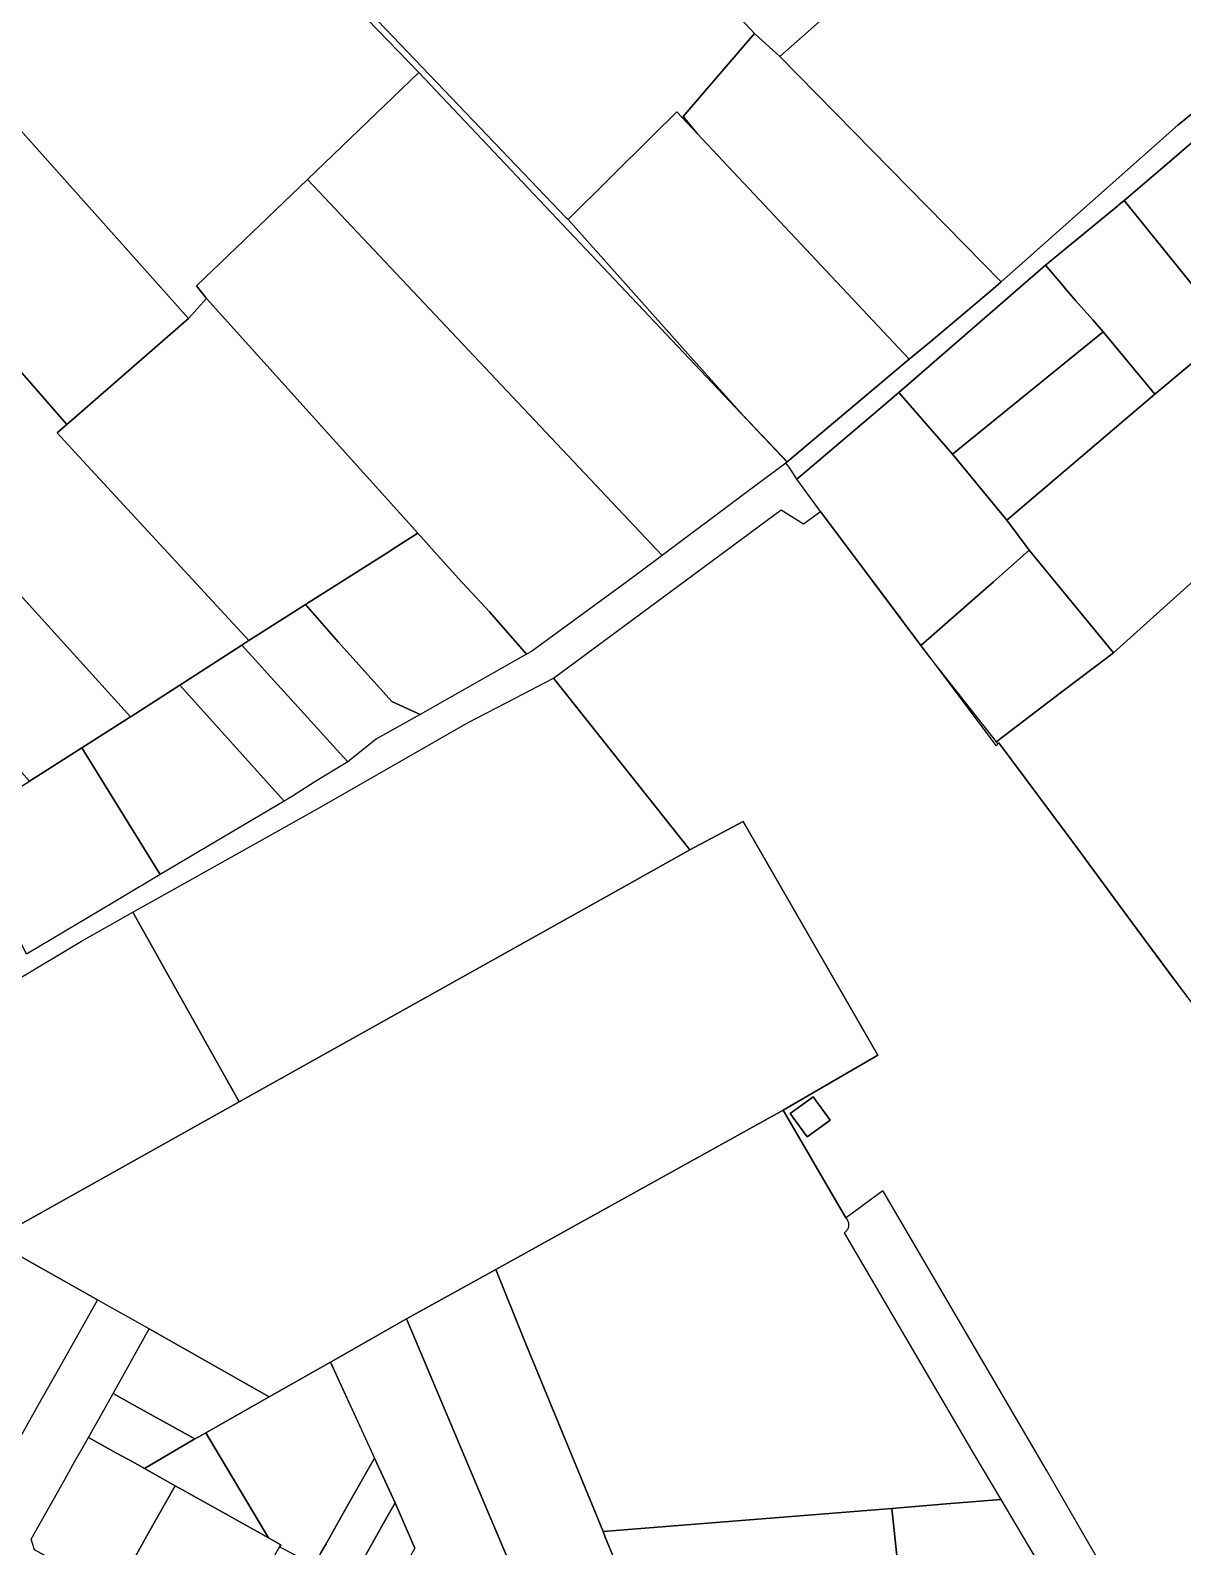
# Model space of a CAD drawing. Header units: metres. Extents: x 3 to 1005126, y 39 to 4383651.
# Drawn here: x 490969 to 491200.4, y 4371662.4 to 4371966.9 of the extents above; entities that cross this region are included whole.
import ezdxf

# ---------------------------------------------------------------- set-up
doc = ezdxf.new("R2010")
doc.units = ezdxf.units.M
doc.header["$MEASUREMENT"] = 0
doc.layers.add('TM_Llucmajor', color=7, linetype='Continuous')

msp = doc.modelspace()

# ---------------------------------------------------------------- linework, layer by layer
at = {"layer": 'TM_Llucmajor', "linetype": 'Continuous', "flags": 128}
for points in [[(490968.06, 4371945.64), (490933.28, 4371984.65), (490939.67, 4372008.66), (490943.49, 4372024.02), (490951.8, 4372056.67), (491047.02, 4371958.38), (491024.61, 4371936.91), (491002.34, 4371915.59), (491004.38, 4371913.04), (491000.72, 4371909.01), (490968.06, 4371945.64)], [(491163.9, 4371916.36), (491119.48, 4371961.6), (491188.33, 4372022.45), (491209.51, 4371999.6), (491233.72, 4371975.68), (491199.39, 4371947.83), (491165.14, 4371917.46), (491163.9, 4371916.36)], [(491029.9, 4371978.08), (491029.43, 4371978.57), (491067.98, 4372015.91), (491084.47, 4371998.33), (491114.41, 4371966.23), (491100.07, 4371949.58), (491102.89, 4371946.18), (491098.82, 4371950.52), (491093.85, 4371945.59), (491076.97, 4371928.86), (491076.67, 4371929.17), (491052.1, 4371954.88), (491029.9, 4371978.08)], [(490933.6, 4371936.31), (490931.34, 4371938.88), (490923.45, 4371947.82), (490931.44, 4371978.15), (490932.22, 4371981.05), (490933.28, 4371984.65), (490968.06, 4371945.64), (491000.72, 4371909.01), (490976.31, 4371887.75), (490960, 4371906.39), (490957.48, 4371909.27), (490954.46, 4371912.68), (490949.24, 4371918.6), (490941.2, 4371927.72), (490933.6, 4371936.31)], [(491102.89, 4371946.18), (491100.07, 4371949.58), (491114.41, 4371966.23), (491114.54, 4371966.09), (491119.48, 4371961.6), (491163.9, 4371916.36), (491162.32, 4371914.96), (491154.16, 4371908.1), (491149.84, 4371904.48), (491146.18, 4371901.41), (491145.46, 4371900.81), (491102.89, 4371946.18)], [(491024.61, 4371936.91), (491047.02, 4371958.38), (491120.97, 4371880.17), (491114.73, 4371875.55), (491112.39, 4371873.8), (491095.85, 4371861.39), (491024.61, 4371936.91)], [(491102.17, 4371900.65), (491076.97, 4371928.86), (491093.85, 4371945.59), (491098.82, 4371950.52), (491102.89, 4371946.18), (491145.46, 4371900.81), (491120.94, 4371880.2), (491112.15, 4371889.5), (491102.17, 4371900.65)], [(491204.19, 4371913.48), (491188.63, 4371932.73), (491196.31, 4371939.27), (491203.03, 4371944.99), (491225.46, 4371919.82), (491210.16, 4371906.65), (491204.19, 4371913.48)], [(491004.38, 4371913.04), (491002.34, 4371915.59), (491024.61, 4371936.91), (491095.85, 4371861.39), (491095.07, 4371860.81), (491088.79, 4371856.12), (491069.59, 4371842.17), (491068.63, 4371841.63), (491061.2, 4371850.09), (491054.92, 4371856.84), (491050.16, 4371862.12), (491046.76, 4371865.89), (491004.38, 4371913.04)], [(491187.57, 4371931.84), (491188.63, 4371932.73), (491204.19, 4371913.48), (491210.16, 4371906.65), (491209.89, 4371906.43), (491194.8, 4371893.78), (491184.43, 4371906.36), (491182.34, 4371908.73), (491178.88, 4371912.65), (491176.86, 4371914.94), (491176.35, 4371915.54), (491172.82, 4371919.71), (491187.35, 4371931.64), (491187.57, 4371931.84)], [(491154.16, 4371881.79), (491143.35, 4371894.12), (491172.82, 4371919.71), (491176.35, 4371915.54), (491176.86, 4371914.94), (491178.88, 4371912.65), (491182.34, 4371908.73), (491184.43, 4371906.36), (491154.16, 4371881.79)], [(491012.85, 4371844.33), (490978.79, 4371881.21), (490974.34, 4371886.03), (490976.31, 4371887.75), (491000.72, 4371909.01), (491004.38, 4371913.04), (491046.76, 4371865.89), (491042.6, 4371863.24), (491040.41, 4371861.85), (491024.22, 4371851.56), (491020.36, 4371849.11), (491012.85, 4371844.33)], [(491165.07, 4371868.53), (491154.16, 4371881.79), (491184.43, 4371906.36), (491194.8, 4371893.78), (491165.07, 4371868.53)], [(491169.58, 4371862.49), (491165.07, 4371868.53), (491194.8, 4371893.78), (491210.16, 4371906.65), (491229.94, 4371880.97), (491186.47, 4371841.88), (491169.58, 4371862.49)], [(491127.67, 4371870.28), (491122.9, 4371876.75), (491136.13, 4371887.99), (491143.35, 4371894.12), (491154.16, 4371881.79), (491165.07, 4371868.53), (491169.58, 4371862.49), (491162.37, 4371856.15), (491160.22, 4371854.25), (491147.83, 4371843.36), (491127.67, 4371870.28)], [(490968.79, 4371816.09), (490946.33, 4371841.31), (490929.18, 4371860.56), (490929.97, 4371863.67), (490931.42, 4371869.35), (490932.63, 4371874.13), (490933.88, 4371879.04), (490934.72, 4371882.35), (490935.34, 4371884.77), (490936.04, 4371887.55), (490938.32, 4371885.03), (490940.63, 4371882.49), (490989.11, 4371829.02), (490979.35, 4371822.81), (490968.79, 4371816.09)], [(491030.82, 4371844.06), (491024.22, 4371851.56), (491040.41, 4371861.85), (491042.6, 4371863.24), (491046.76, 4371865.89), (491050.16, 4371862.12), (491054.92, 4371856.84), (491061.2, 4371850.09), (491068.63, 4371841.63), (491047.25, 4371829.51), (491041.6, 4371832.07), (491030.82, 4371844.06)], [(491149.78, 4371840.75), (491147.83, 4371843.36), (491160.22, 4371854.25), (491162.37, 4371856.15), (491169.58, 4371862.49), (491186.47, 4371841.88), (491175.85, 4371833.81), (491163.11, 4371824.14), (491162.97, 4371824.03), (491160.27, 4371827.45), (491149.78, 4371840.75)], [(491014.19, 4371840.38), (491011.42, 4371843.42), (491012.85, 4371844.33), (491020.36, 4371849.11), (491024.22, 4371851.56), (491030.82, 4371844.06), (491041.6, 4371832.07), (491047.25, 4371829.51), (491038.46, 4371824.57), (491032.74, 4371819.98), (491030.48, 4371822.47), (491022.03, 4371831.76), (491017.19, 4371837.07), (491014.19, 4371840.38)], [(491019.95, 4371812.09), (490999.01, 4371835.41), (491011.42, 4371843.42), (491014.19, 4371840.38), (491017.19, 4371837.07), (491022.03, 4371831.76), (491030.48, 4371822.47), (491032.74, 4371819.98), (491026.13, 4371815.96), (491021.59, 4371813.08), (491019.95, 4371812.09)], [(491010.91, 4371751.7), (490989.59, 4371789.79), (490999.28, 4371795.22), (491026.62, 4371810.54), (491056.92, 4371827.87), (491064.54, 4371831.85), (491074.04, 4371836.8), (491085.98, 4371821.77), (491101.44, 4371802.3), (491088.77, 4371795.22), (491010.91, 4371751.7)], [(490979.35, 4371822.81), (490989.11, 4371829.02), (490989.22, 4371829.09), (490999.01, 4371835.41), (491019.95, 4371812.09), (490995.08, 4371797.34), (490979.35, 4371822.81)], [(490961.23, 4371795.22), (490955.07, 4371807.47), (490968.79, 4371816.09), (490979.35, 4371822.81), (490995.08, 4371797.34), (490991.51, 4371795.22), (490990.9, 4371794.86), (490985.52, 4371791.67), (490968.19, 4371781.38), (490961.23, 4371795.22)], [(490965.24, 4371721.69), (490961.25, 4371723.94), (491010.91, 4371751.7), (491088.77, 4371795.22), (491101.44, 4371802.3), (491112.15, 4371807.98), (491119.49, 4371795.22), (491139.15, 4371761.07), (491120.15, 4371750.07), (491118.93, 4371749.39), (491062.43, 4371718.07), (491044.52, 4371708.14), (491029.23, 4371699.46), (491016.96, 4371692.5), (490992.84, 4371706.11), (490991.19, 4371707.04), (490984.21, 4371710.97), (490982.49, 4371711.94), (490965.24, 4371721.69)], [(490941.01, 4371736.84), (490930.56, 4371754.87), (490939.95, 4371760.51), (490979.26, 4371784), (490989.59, 4371789.79), (491010.91, 4371751.7), (490961.25, 4371723.94), (490954.02, 4371719.62), (490951.7, 4371718.41), (490947.26, 4371716.06), (490945.14, 4371714.96), (490944.4, 4371714.57), (490942.47, 4371713.54), (490932.11, 4371731.98), (490941.01, 4371736.84)], [(491124.97, 4371744.69), (491127.85, 4371746.78), (491129.59, 4371748.04), (491126.2, 4371752.71), (491124.46, 4371751.44), (491121.59, 4371749.36), (491124.97, 4371744.69)], [(491124.97, 4371744.69), (491121.59, 4371749.36), (491124.46, 4371751.44), (491126.2, 4371752.71), (491129.59, 4371748.04), (491127.85, 4371746.78), (491124.97, 4371744.69)], [(491083.98, 4371665.41), (491068.17, 4371703.95), (491062.43, 4371718.07), (491118.93, 4371749.39), (491120.15, 4371750.07), (491132.76, 4371728.42), (491133, 4371728.01), (491133.04, 4371727.94), (491133.09, 4371727.86), (491133.12, 4371727.78), (491133.16, 4371727.7), (491133.19, 4371727.61), (491133.22, 4371727.53), (491133.24, 4371727.44), (491133.26, 4371727.34), (491133.28, 4371727.25), (491133.29, 4371727.15), (491133.29, 4371727.05), (491133.29, 4371726.96), (491133.29, 4371726.86), (491133.28, 4371726.76), (491133.26, 4371726.66), (491133.24, 4371726.56), (491133.22, 4371726.47), (491133.19, 4371726.37), (491133.15, 4371726.28), (491133.11, 4371726.19), (491133.07, 4371726.1), (491133.02, 4371726.02), (491132.97, 4371725.94), (491132.91, 4371725.86), (491132.85, 4371725.79), (491132.79, 4371725.72), (491132.73, 4371725.65), (491132.66, 4371725.59), (491132.59, 4371725.53), (491132.52, 4371725.48), (491132.45, 4371725.43), (491132.38, 4371725.38), (491142.24, 4371708.58), (491158.47, 4371680.94), (491163.85, 4371671.84), (491152.93, 4371670.96), (491141.99, 4371670.08), (491083.98, 4371665.41)], [(490955.2, 4371669.96), (490943.96, 4371676.29), (490948.88, 4371684.89), (490950.79, 4371688.23), (490952.34, 4371690.95), (490952.94, 4371692), (490956.28, 4371697.84), (490952.17, 4371700.18), (490950.51, 4371701.14), (490949.42, 4371701.75), (490948.41, 4371702.31), (490950.79, 4371706.58), (490950.95, 4371706.86), (490956.13, 4371716.16), (490965.24, 4371721.69), (490982.49, 4371711.94), (490975.16, 4371698.95), (490970.44, 4371690.57), (490966.19, 4371683.02), (490964.68, 4371680.34), (490960.19, 4371672.4), (490958.21, 4371668.89), (490957.48, 4371668.68), (490955.2, 4371669.96)], [(491060.36, 4371670.51), (491044.52, 4371708.14), (491062.43, 4371718.07), (491068.17, 4371703.95), (491083.98, 4371665.41), (491084.44, 4371664.29), (491090.41, 4371649.82), (491093.69, 4371641.87), (491093.93, 4371641.29), (491094.43, 4371640.07), (491098.27, 4371630.74), (491099, 4371628.98), (491100.42, 4371625.54), (491079.76, 4371623.62), (491077.7, 4371628.69), (491075.35, 4371634.47), (491074.6, 4371636.31), (491074.28, 4371637.11), (491074.04, 4371637.68), (491071.59, 4371643.72), (491068.83, 4371650.7), (491065.09, 4371659.46), (491060.36, 4371670.51)], [(490997.5, 4371686.54), (490989.91, 4371690.76), (490985.63, 4371693.14), (490992.84, 4371706.11), (491016.96, 4371692.5), (491004.22, 4371685.25), (491002.8, 4371684.46), (491002.03, 4371684.01), (490997.5, 4371686.54)], [(491016.79, 4371664.14), (491004.22, 4371685.25), (491016.96, 4371692.5), (491029.23, 4371699.46), (491038.09, 4371680.19), (491032.95, 4371671.11), (491030.05, 4371665.97), (491029.38, 4371664.79), (491028.42, 4371663.09), (491028.35, 4371662.96), (491027.33, 4371661.17), (491025.9, 4371658.64), (491019.03, 4371662.38), (491019.25, 4371662.77), (491016.79, 4371664.14)], [(490989.4, 4371679.46), (490986.31, 4371681.19), (490980.64, 4371684.29), (490985.63, 4371693.14), (490989.91, 4371690.76), (490997.5, 4371686.54), (491002.03, 4371684.01), (490991.87, 4371678.08), (490989.4, 4371679.46)], [(490977.26, 4371657.64), (490969.83, 4371661.76), (490969.15, 4371663.91), (490975.91, 4371675.89), (490977.54, 4371678.79), (490980.64, 4371684.29), (490986.31, 4371681.19), (490989.4, 4371679.46), (490991.87, 4371678.08), (490998.06, 4371674.62), (490994.47, 4371668.22), (490992.4, 4371664.54), (490990.3, 4371660.8), (490990.04, 4371660.34), (490988.52, 4371657.63), (490988.22, 4371657.09), (490985.82, 4371652.82), (490981.48, 4371655.3), (490977.26, 4371657.64)], [(490991.87, 4371678.08), (491002.03, 4371684.01), (491002.8, 4371684.46), (491004.22, 4371685.25), (491016.79, 4371664.14), (491000.13, 4371673.47), (490998.06, 4371674.62), (490991.87, 4371678.08)], [(490997.18, 4371646.33), (490985.82, 4371652.82), (490988.22, 4371657.09), (490988.52, 4371657.63), (490990.04, 4371660.34), (490990.3, 4371660.8), (490992.4, 4371664.54), (490994.47, 4371668.22), (490998.06, 4371674.62), (491000.13, 4371673.47), (491016.79, 4371664.14), (491019.25, 4371662.77), (491019.03, 4371662.38), (491016.03, 4371657.11), (491012.97, 4371651.74), (491011.36, 4371648.92), (491006.81, 4371640.92), (490997.18, 4371646.33)], [(491141.99, 4371670.08), (491152.93, 4371670.96), (491163.85, 4371671.84), (491183.55, 4371638.67), (491181.93, 4371635.99), (491149.5, 4371630.96), (491146.18, 4371630.49), (491145.86, 4371633.51), (491145.15, 4371640.23), (491144.86, 4371642.95), (491144.66, 4371644.83), (491141.99, 4371670.08)], [(491027.63, 4371629.23), (491020.81, 4371633.06), (491023.1, 4371637.14), (491024.26, 4371639.21), (491024.75, 4371640.08), (491025.95, 4371642.22), (491026.06, 4371642.41), (491028.54, 4371646.82), (491029.24, 4371648.07), (491040.45, 4371668.03), (491042.23, 4371671.2), (491046.21, 4371662.07), (491044.8, 4371659.58), (491042.94, 4371656.29), (491036.57, 4371645.04), (491033.75, 4371640.05), (491032.62, 4371638.05), (491032.4, 4371637.67), (491031.1, 4371635.37), (491027.63, 4371629.23)], [(491094.43, 4371640.07), (491093.93, 4371641.29), (491093.69, 4371641.87), (491090.41, 4371649.82), (491084.44, 4371664.29), (491083.98, 4371665.41), (491141.99, 4371670.08), (491144.66, 4371644.83), (491144.86, 4371642.95), (491145.15, 4371640.23), (491145.86, 4371633.51), (491146.18, 4371630.49), (491133.8, 4371628.71), (491100.42, 4371625.54), (491099, 4371628.98), (491098.27, 4371630.74), (491094.43, 4371640.07)]]:
    msp.add_lwpolyline(points, close=True, dxfattribs=at)
for points in [[(491188.33, 4372022.45), (491119.48, 4371961.6), (491114.54, 4371966.09), (491114.41, 4371966.23), (491084.47, 4371998.33)], [(491203.03, 4371944.99), (491196.31, 4371939.27), (491188.63, 4371932.73), (491187.57, 4371931.84), (491187.35, 4371931.64), (491172.82, 4371919.71), (491143.35, 4371894.12), (491136.13, 4371887.99), (491122.9, 4371876.75), (491121.38, 4371879.14), (491120.68, 4371879.97), (491120.94, 4371880.2), (491145.46, 4371900.81), (491146.18, 4371901.41), (491149.84, 4371904.48), (491154.16, 4371908.1), (491162.32, 4371914.96), (491163.9, 4371916.36), (491165.14, 4371917.46), (491199.39, 4371947.83), (491233.72, 4371975.68)], [(490960, 4371906.39), (490976.31, 4371887.75), (490974.34, 4371886.03), (490978.79, 4371881.21), (491012.85, 4371844.33), (491011.42, 4371843.42), (490999.01, 4371835.41), (490989.22, 4371829.09), (490989.11, 4371829.02), (490940.63, 4371882.49)], [(491201.45, 4371772.59), (491198.75, 4371776.23), (491198.7, 4371776.3), (491191.27, 4371786.33), (491184.71, 4371795.22), (491179.31, 4371802.53), (491163.49, 4371823.81), (491163.41, 4371823.73), (491163.3, 4371823.6), (491162.97, 4371824.03), (491163.11, 4371824.14), (491175.85, 4371833.81), (491186.47, 4371841.88), (491229.94, 4371880.97)], [(491186.57, 4371654.35), (491173.04, 4371677.73), (491140.41, 4371733.43), (491140.17, 4371733.84), (491137.43, 4371731.84), (491134.07, 4371729.37), (491132.76, 4371728.42), (491120.15, 4371750.07), (491139.15, 4371761.07), (491119.49, 4371795.22), (491112.15, 4371807.98), (491101.44, 4371802.3), (491101.44, 4371802.3), (491085.98, 4371821.77), (491074.04, 4371836.8), (491119.75, 4371870.56), (491124.24, 4371867.77), (491127.67, 4371870.28), (491160.25, 4371826.77), (491162.93, 4371823.2), (491163.49, 4371823.81), (491179.31, 4371802.53), (491184.71, 4371795.22), (491191.27, 4371786.33), (491207.62, 4371764.26)], [(491046.21, 4371662.07), (491042.23, 4371671.2), (491038.09, 4371680.19), (491037.86, 4371680.7), (491029.23, 4371699.46), (491044.52, 4371708.14), (491060.36, 4371670.51), (491065.09, 4371659.46)], [(491027.33, 4371661.17), (491028.35, 4371662.96), (491028.42, 4371663.09), (491029.38, 4371664.79), (491030.05, 4371665.97), (491032.95, 4371671.11), (491038.09, 4371680.19), (491042.23, 4371671.2), (491040.45, 4371668.03), (491029.24, 4371648.07)]]:
    msp.add_lwpolyline(points, dxfattribs=at)

doc.saveas('drawing.dxf')
